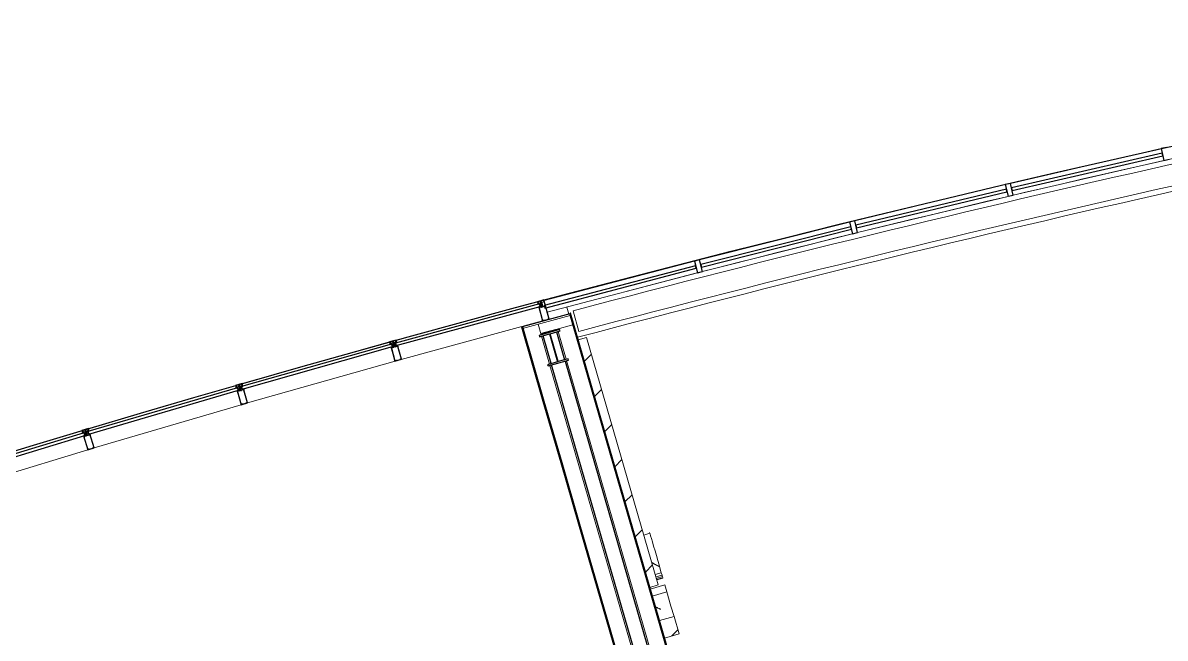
# Model space of a CAD drawing. Header units: millimetres. Extents: x -15988 to 119026, y 0 to 105082.
# Drawn here: x 5211 to 16087, y 40320 to 46179 of the extents above; entities that cross this region are included whole.
import ezdxf

# ---------------------------------------------------------------- set-up
doc = ezdxf.new("R2010")
doc.units = ezdxf.units.MM
doc.header["$LTSCALE"] = 25
doc.header["$MEASUREMENT"] = 0
doc.layers.add('PLANON_CONSTRUCTION', color=8, linetype='CONTINUOUS', lineweight=18)
doc.layers.add('PLANON_FLOOR_POLYLINE', color=5, linetype='CONTINUOUS')

msp = doc.modelspace()

# ---------------------------------------------------------------- linework, layer by layer
at = {"layer": 'PLANON_CONSTRUCTION'}
for p, q in [((14614, 44650), (16049, 44981)), ((16049, 44981), (16059, 44937)), ((16075, 44869), (14640, 44539)), ((13132, 44294), (14564, 44639)), ((14564, 44639), (14575, 44595)), ((14624, 44607), (14614, 44650)), ((14591, 44527), (13159, 44183)), ((11654, 43922), (13083, 44281)), ((13083, 44281), (13093, 44238)), ((13143, 44251), (13132, 44294)), ((13110, 44171), (11682, 43811)), ((10173, 43534), (11605, 43909)), ((11605, 43909), (11616, 43866)), ((11665, 43879), (11654, 43922)), ((11634, 43799), (10203, 43423)), ((10110, 43524), (8764, 43158)), ((10171, 43541), (10110, 43524)), ((10110, 43524), (10113, 43513)), ((10111, 43523), (10170, 43539)), ((10114, 43514), (10111, 43523)), ((10115, 43506), (10113, 43511)), ((10115, 43514), (10114, 43514)), ((10114, 43512), (10115, 43512)), ((10115, 43515), (10116, 43520)), ((10115, 43512), (10115, 43512)), ((10117, 43506), (10115, 43506)), ((10116, 43509), (10116, 43509)), ((10118, 43519), (10117, 43516)), ((10117, 43516), (10118, 43513)), ((10119, 43511), (10117, 43510)), ((10118, 43513), (10121, 43514)), ((10140, 43513), (10121, 43508)), ((10121, 43510), (10121, 43510)), ((10123, 43511), (10137, 43514)), ((10123, 43513), (10123, 43511)), ((10127, 43509), (10128, 43503)), ((10137, 43515), (10144, 43517)), ((10137, 43514), (10137, 43515)), ((10151, 43520), (10138, 43517)), ((10138, 43520), (10139, 43517)), ((10138, 43517), (10139, 43516)), ((10139, 43512), (10138, 43512)), ((10139, 43506), (10138, 43512)), ((10148, 43523), (10139, 43520)), ((10139, 43520), (10139, 43521)), ((10151, 43519), (10139, 43516)), ((10139, 43506), (10147, 43477)), ((10140, 43506), (10139, 43506)), ((10141, 43506), (10139, 43506)), ((10147, 43523), (10139, 43521)), ((10140, 43512), (10140, 43513)), ((10141, 43513), (10140, 43512)), ((10141, 43507), (10140, 43506)), ((10141, 43529), (10153, 43488)), ((10141, 43521), (10142, 43517)), ((10142, 43513), (10141, 43516)), ((10150, 43515), (10141, 43513)), ((10141, 43506), (10141, 43507)), ((10143, 43507), (10141, 43506)), ((10146, 43500), (10142, 43516)), ((10143, 43507), (10143, 43507)), ((10144, 43507), (10143, 43507)), ((10144, 43517), (10145, 43517)), ((10145, 43507), (10144, 43507)), ((10145, 43517), (10152, 43519)), ((10145, 43517), (10145, 43517)), ((10148, 43497), (10145, 43507)), ((10146, 43522), (10147, 43519)), ((10148, 43523), (10148, 43523)), ((10148, 43523), (10149, 43520)), ((10149, 43515), (10148, 43518)), ((10148, 43518), (10152, 43502)), ((10151, 43515), (10150, 43515)), ((10150, 43509), (10152, 43498)), ((10151, 43509), (10150, 43509)), ((10172, 43521), (10151, 43516)), ((10151, 43519), (10151, 43520)), ((10151, 43516), (10151, 43515)), ((10153, 43510), (10151, 43509)), ((10151, 43509), (10151, 43509)), ((10151, 43509), (10151, 43509)), ((10152, 43519), (10153, 43519)), ((10153, 43516), (10152, 43516)), ((10153, 43519), (10171, 43524)), ((10153, 43516), (10155, 43510)), ((10153, 43510), (10153, 43510)), ((10154, 43510), (10153, 43510)), ((10155, 43510), (10153, 43510)), ((10155, 43510), (10154, 43510)), ((10163, 43482), (10155, 43510)), ((10169, 43530), (10167, 43532)), ((10168, 43534), (10172, 43530)), ((10171, 43524), (10169, 43530)), ((10170, 43539), (10173, 43530)), ((10174, 43530), (10171, 43541)), ((10173, 43530), (10172, 43530)), ((10173, 43528), (10174, 43528)), ((10173, 43528), (10173, 43528)), ((10181, 43495), (10174, 43520)), ((10175, 43528), (10184, 43492)), ((10127, 43470), (10125, 43469)), ((10125, 43469), (10160, 43340)), ((10128, 43467), (10128, 43467)), ((10131, 43467), (10129, 43466)), ((10162, 43343), (10129, 43463)), ((10130, 43464), (10135, 43465)), ((10140, 43473), (10131, 43471)), ((10132, 43469), (10132, 43468)), ((10134, 43468), (10149, 43472)), ((10135, 43466), (10134, 43468)), ((10137, 43472), (10135, 43478)), ((10140, 43473), (10140, 43473)), ((10141, 43473), (10140, 43473)), ((10149, 43476), (10141, 43473)), ((10147, 43478), (10144, 43488)), ((10151, 43493), (10146, 43500)), ((10146, 43491), (10149, 43480)), ((10148, 43491), (10147, 43492)), ((10150, 43492), (10148, 43497)), ((10148, 43477), (10149, 43477)), ((10149, 43477), (10149, 43476)), ((10149, 43472), (10149, 43470)), ((10150, 43473), (10162, 43476)), ((10151, 43470), (10150, 43473)), ((10150, 43469), (10151, 43470)), ((10152, 43502), (10151, 43493)), ((10151, 43478), (10152, 43476)), ((10152, 43498), (10153, 43492)), ((10152, 43476), (10159, 43478)), ((10155, 43494), (10155, 43492)), ((10160, 43483), (10157, 43494)), ((10159, 43478), (10159, 43480)), ((10161, 43481), (10162, 43481)), ((10162, 43479), (10161, 43481)), ((10170, 43481), (10162, 43479)), ((10162, 43476), (10163, 43473)), ((10163, 43473), (10164, 43473)), ((10164, 43476), (10178, 43480)), ((10165, 43474), (10164, 43476)), ((10171, 43481), (10170, 43481)), ((10180, 43484), (10171, 43482)), ((10171, 43482), (10171, 43481)), ((10174, 43490), (10174, 43491)), ((10175, 43492), (10180, 43493)), ((10184, 43492), (10175, 43489)), ((10177, 43483), (10176, 43489)), ((10178, 43480), (10179, 43478)), ((10180, 43481), (10180, 43482)), ((10180, 43477), (10185, 43479)), ((10184, 43481), (10182, 43481)), ((10184, 43492), (10186, 43486)), ((10186, 43486), (10184, 43485)), ((10185, 43483), (10185, 43483)), ((10221, 43357), (10186, 43485)), ((10186, 43478), (10218, 43359)), ((10390, 43472), (10408, 43405)), ((10504, 43241), (10452, 43437)), ((8814, 42974), (10160, 43340)), ((10422, 43392), (9969, 43269)), ((10116, 43309), (10145, 43207)), ((10160, 43340), (10221, 43357)), ((10166, 43345), (10162, 43343)), ((10172, 43349), (10166, 43348)), ((10166, 43348), (10167, 43346)), ((10172, 43348), (10172, 43349)), ((10205, 43355), (10174, 43347)), ((10212, 43360), (10206, 43359)), ((10206, 43359), (10206, 43357)), ((10212, 43359), (10212, 43360)), ((10218, 43359), (10214, 43358)), ((10448, 43304), (10286, 43259)), ((9971, 43286), (9958, 43282)), ((9958, 43282), (10163, 42575)), ((10176, 42578), (9971, 43286)), ((10142, 43220), (10157, 43224)), ((10149, 43195), (10226, 42930)), ((10301, 43264), (10304, 43253)), ((10308, 43241), (10384, 42976)), ((10483, 43183), (10489, 43184)), ((8703, 43141), (7298, 42744)), ((8703, 43141), (8764, 43158)), ((8706, 43130), (8703, 43141)), ((8703, 43141), (8710, 43117)), ((8763, 43156), (8705, 43140)), ((8705, 43140), (8707, 43131)), ((8705, 43130), (8706, 43130)), ((8706, 43116), (8705, 43130)), ((8706, 43130), (8707, 43127)), ((8707, 43131), (8708, 43131)), ((8707, 43129), (8708, 43129)), ((8708, 43123), (8707, 43128)), ((8708, 43132), (8709, 43137)), ((8708, 43129), (8708, 43129)), ((8709, 43126), (8710, 43126)), ((8711, 43124), (8709, 43123)), ((8711, 43136), (8710, 43133)), ((8710, 43133), (8711, 43130)), ((8713, 43128), (8710, 43127)), ((8711, 43130), (8714, 43131)), ((8713, 43091), (8719, 43079)), ((8733, 43130), (8714, 43125)), ((8714, 43127), (8714, 43127)), ((8716, 43130), (8717, 43128)), ((8717, 43128), (8730, 43132)), ((8754, 42958), (8718, 43086)), ((8719, 43086), (8721, 43087)), ((8720, 43079), (8719, 43082)), ((8719, 43079), (8720, 43079)), ((8720, 43126), (8721, 43120)), ((8721, 43085), (8721, 43084)), ((8723, 43083), (8725, 43084)), ((8728, 43082), (8723, 43081)), ((8723, 43080), (8756, 42961)), ((8725, 43088), (8733, 43090)), ((8726, 43086), (8726, 43086)), ((8730, 43089), (8728, 43096)), ((8742, 43089), (8728, 43085)), ((8728, 43085), (8728, 43083)), ((8730, 43132), (8737, 43134)), ((8730, 43132), (8730, 43132)), ((8731, 43134), (8744, 43137)), ((8732, 43133), (8731, 43134)), ((8731, 43129), (8733, 43130)), ((8731, 43129), (8733, 43123)), ((8732, 43138), (8741, 43140)), ((8732, 43138), (8732, 43138)), ((8732, 43137), (8733, 43134)), ((8732, 43133), (8744, 43136)), ((8733, 43139), (8740, 43141)), ((8734, 43130), (8733, 43130)), ((8733, 43123), (8734, 43124)), ((8733, 43123), (8734, 43123)), ((8741, 43095), (8733, 43123)), ((8733, 43090), (8734, 43090)), ((8734, 43138), (8735, 43135)), ((8743, 43133), (8734, 43130)), ((8734, 43130), (8734, 43130)), ((8734, 43124), (8736, 43124)), ((8734, 43124), (8734, 43124)), ((8734, 43123), (8734, 43124)), ((8734, 43090), (8742, 43093)), ((8734, 43090), (8734, 43090)), ((8735, 43146), (8746, 43105)), ((8735, 43134), (8739, 43117)), ((8735, 43130), (8735, 43133)), ((8736, 43125), (8737, 43124)), ((8736, 43124), (8736, 43125)), ((8737, 43134), (8738, 43134)), ((8737, 43124), (8738, 43125)), ((8738, 43134), (8745, 43136)), ((8738, 43134), (8738, 43134)), ((8738, 43125), (8741, 43114)), ((8739, 43139), (8740, 43136)), ((8739, 43117), (8745, 43110)), ((8743, 43097), (8739, 43109)), ((8741, 43140), (8741, 43141)), ((8745, 43119), (8741, 43135)), ((8742, 43132), (8741, 43135)), ((8741, 43114), (8744, 43109)), ((8741, 43109), (8742, 43108)), ((8742, 43095), (8741, 43094)), ((8742, 43140), (8743, 43137)), ((8743, 43093), (8742, 43095)), ((8743, 43087), (8742, 43089)), ((8744, 43132), (8743, 43133)), ((8743, 43126), (8744, 43126)), ((8746, 43115), (8743, 43126)), ((8744, 43087), (8743, 43087)), ((8763, 43138), (8744, 43133)), ((8744, 43137), (8744, 43136)), ((8744, 43133), (8744, 43132)), ((8744, 43127), (8745, 43126)), ((8744, 43126), (8744, 43127)), ((8755, 43094), (8744, 43091)), ((8744, 43091), (8745, 43087)), ((8745, 43136), (8746, 43136)), ((8745, 43133), (8746, 43133)), ((8745, 43126), (8746, 43127)), ((8745, 43110), (8745, 43119)), ((8753, 43096), (8745, 43094)), ((8745, 43094), (8745, 43095)), ((8746, 43136), (8759, 43140)), ((8748, 43127), (8746, 43133)), ((8746, 43127), (8747, 43127)), ((8746, 43127), (8748, 43127)), ((8746, 43110), (8746, 43115)), ((8747, 43127), (8748, 43127)), ((8747, 43127), (8747, 43127)), ((8748, 43127), (8756, 43099)), ((8748, 43110), (8748, 43111)), ((8750, 43111), (8753, 43100)), ((8752, 43097), (8753, 43096)), ((8755, 43096), (8764, 43099)), ((8756, 43099), (8755, 43098)), ((8755, 43098), (8755, 43097)), ((8756, 43091), (8755, 43094)), ((8772, 43098), (8757, 43094)), ((8757, 43094), (8758, 43091)), ((8758, 43090), (8757, 43090)), ((8758, 43137), (8759, 43130)), ((8759, 43140), (8759, 43142)), ((8762, 43148), (8760, 43150)), ((8760, 43143), (8763, 43144)), ((8761, 43151), (8765, 43147)), ((8763, 43144), (8762, 43148)), ((8762, 43140), (8762, 43140)), ((8766, 43147), (8763, 43156)), ((8765, 43143), (8763, 43142)), ((8764, 43158), (8767, 43147)), ((8771, 43134), (8764, 43158)), ((8764, 43098), (8765, 43099)), ((8764, 43099), (8764, 43098)), ((8765, 43147), (8766, 43147)), ((8765, 43099), (8773, 43101)), ((8766, 43145), (8767, 43145)), ((8766, 43145), (8766, 43145)), ((8767, 43141), (8766, 43142)), ((8768, 43100), (8766, 43106)), ((8767, 43147), (8768, 43144)), ((8769, 43147), (8767, 43147)), ((8769, 43140), (8767, 43139)), ((8768, 43145), (8769, 43140)), ((8774, 43135), (8769, 43147)), ((8772, 43095), (8772, 43098)), ((8773, 43099), (8773, 43099)), ((8778, 43096), (8773, 43095)), ((8775, 43098), (8777, 43099)), ((8777, 43102), (8779, 43103)), ((8778, 43100), (8778, 43100)), ((8812, 42976), (8779, 43096)), ((8780, 43103), (8815, 42975)), ((8781, 43110), (8783, 43096)), ((8781, 43096), (8781, 43099)), ((8783, 43096), (8781, 43096)), ((8815, 42975), (8754, 42958)), ((8756, 42961), (8760, 42962)), ((8760, 42965), (8766, 42967)), ((8761, 42964), (8760, 42965)), ((8766, 42967), (8766, 42965)), ((8768, 42964), (8799, 42973)), ((8800, 42976), (8806, 42978)), ((8800, 42975), (8800, 42976)), ((8806, 42978), (8806, 42976)), ((8808, 42975), (8812, 42976)), ((10388, 42963), (11999, 37399)), ((7350, 42560), (8755, 42958)), ((10229, 42917), (11841, 37353)), ((7237, 42726), (7298, 42744)), ((7298, 42744), (7301, 42733)), ((7305, 42719), (7298, 42744)), ((7236, 42726), (5835, 42314)), ((7236, 42726), (7244, 42702)), ((7240, 42715), (7237, 42726)), ((7297, 42742), (7238, 42725)), ((7238, 42725), (7241, 42716)), ((7238, 42714), (7240, 42715)), ((7240, 42701), (7238, 42714)), ((7240, 42715), (7241, 42712)), ((7242, 42708), (7240, 42713)), ((7241, 42716), (7241, 42716)), ((7241, 42714), (7242, 42714)), ((7242, 42717), (7243, 42722)), ((7242, 42714), (7242, 42714)), ((7244, 42709), (7242, 42708)), ((7243, 42711), (7243, 42711)), ((7245, 42721), (7244, 42718)), ((7244, 42718), (7245, 42715)), ((7246, 42713), (7244, 42712)), ((7245, 42715), (7248, 42716)), ((7247, 42676), (7253, 42664)), ((7267, 42715), (7248, 42710)), ((7248, 42712), (7248, 42712)), ((7250, 42713), (7264, 42717)), ((7250, 42715), (7250, 42713)), ((7289, 42543), (7252, 42671)), ((7253, 42711), (7255, 42705)), ((7253, 42671), (7255, 42672)), ((7253, 42664), (7254, 42664)), ((7254, 42664), (7254, 42667)), ((7255, 42670), (7255, 42669)), ((7257, 42669), (7259, 42669)), ((7262, 42667), (7257, 42666)), ((7257, 42665), (7291, 42546)), ((7259, 42673), (7267, 42676)), ((7260, 42671), (7260, 42671)), ((7264, 42675), (7262, 42681)), ((7276, 42675), (7262, 42671)), ((7262, 42671), (7263, 42668)), ((7264, 42718), (7271, 42720)), ((7264, 42717), (7264, 42718)), ((7265, 42723), (7266, 42723)), ((7265, 42723), (7266, 42719)), ((7265, 42719), (7277, 42722)), ((7265, 42718), (7278, 42721)), ((7265, 42718), (7265, 42719)), ((7265, 42714), (7266, 42715)), ((7265, 42714), (7266, 42708)), ((7266, 42724), (7274, 42726)), ((7266, 42723), (7275, 42725)), ((7266, 42708), (7267, 42709)), ((7266, 42708), (7268, 42709)), ((7275, 42680), (7266, 42708)), ((7267, 42715), (7267, 42715)), ((7268, 42715), (7267, 42715)), ((7267, 42709), (7268, 42709)), ((7267, 42676), (7268, 42675)), ((7268, 42732), (7280, 42690)), ((7268, 42723), (7269, 42720)), ((7268, 42719), (7273, 42703)), ((7269, 42716), (7268, 42719)), ((7277, 42718), (7268, 42715)), ((7268, 42709), (7270, 42709)), ((7268, 42709), (7268, 42709)), ((7268, 42676), (7276, 42678)), ((7268, 42675), (7268, 42676)), ((7270, 42710), (7271, 42710)), ((7270, 42709), (7270, 42710)), ((7271, 42720), (7272, 42719)), ((7271, 42710), (7272, 42710)), ((7272, 42720), (7279, 42722)), ((7272, 42719), (7272, 42720)), ((7272, 42710), (7275, 42699)), ((7273, 42725), (7274, 42721)), ((7273, 42703), (7278, 42695)), ((7276, 42683), (7273, 42694)), ((7279, 42704), (7274, 42721)), ((7275, 42725), (7275, 42726)), ((7275, 42726), (7276, 42722)), ((7276, 42718), (7275, 42721)), ((7275, 42699), (7278, 42694)), ((7275, 42694), (7275, 42693)), ((7276, 42680), (7275, 42680)), ((7276, 42711), (7277, 42712)), ((7280, 42701), (7276, 42711)), ((7277, 42679), (7276, 42680)), ((7277, 42672), (7276, 42675)), ((7277, 42722), (7278, 42721)), ((7278, 42718), (7277, 42718)), ((7277, 42712), (7278, 42712)), ((7278, 42672), (7277, 42672)), ((7297, 42724), (7278, 42718)), ((7278, 42718), (7280, 42719)), ((7278, 42718), (7278, 42718)), ((7278, 42712), (7280, 42712)), ((7278, 42712), (7278, 42712)), ((7278, 42695), (7279, 42704)), ((7289, 42679), (7278, 42676)), ((7278, 42676), (7279, 42673)), ((7279, 42722), (7280, 42721)), ((7279, 42679), (7279, 42681)), ((7287, 42681), (7279, 42679)), ((7280, 42721), (7293, 42725)), ((7282, 42713), (7280, 42719)), ((7280, 42713), (7281, 42712)), ((7280, 42712), (7280, 42713)), ((7280, 42712), (7282, 42713)), ((7280, 42695), (7280, 42701)), ((7281, 42712), (7282, 42713)), ((7282, 42713), (7290, 42684)), ((7282, 42695), (7282, 42697)), ((7284, 42697), (7287, 42686)), ((7286, 42683), (7287, 42681)), ((7289, 42682), (7298, 42684)), ((7290, 42684), (7289, 42684)), ((7289, 42683), (7289, 42682)), ((7290, 42676), (7289, 42679)), ((7291, 42722), (7293, 42716)), ((7306, 42683), (7291, 42679)), ((7291, 42679), (7292, 42677)), ((7292, 42676), (7291, 42676)), ((7293, 42725), (7292, 42727)), ((7295, 42733), (7293, 42735)), ((7293, 42729), (7296, 42730)), ((7294, 42737), (7298, 42733)), ((7296, 42730), (7295, 42733)), ((7295, 42726), (7295, 42726)), ((7298, 42728), (7296, 42728)), ((7299, 42733), (7297, 42742)), ((7298, 42685), (7307, 42687)), ((7298, 42684), (7298, 42685)), ((7298, 42684), (7298, 42684)), ((7299, 42733), (7299, 42733)), ((7299, 42731), (7300, 42731)), ((7300, 42731), (7299, 42731)), ((7300, 42727), (7300, 42727)), ((7302, 42725), (7300, 42725)), ((7302, 42685), (7300, 42692)), ((7301, 42733), (7302, 42730)), ((7302, 42733), (7301, 42733)), ((7301, 42730), (7303, 42726)), ((7308, 42720), (7302, 42733)), ((7306, 42681), (7306, 42683)), ((7307, 42685), (7307, 42684)), ((7312, 42682), (7307, 42680)), ((7309, 42684), (7311, 42684)), ((7311, 42688), (7313, 42689)), ((7312, 42686), (7312, 42686)), ((7347, 42562), (7313, 42681)), ((7314, 42688), (7350, 42561)), ((7315, 42696), (7317, 42682)), ((7315, 42682), (7315, 42685)), ((7317, 42682), (7315, 42682)), ((5889, 42132), (7290, 42543)), ((7350, 42561), (7289, 42543)), ((7291, 42546), (7295, 42547)), ((7296, 42551), (7301, 42552)), ((7296, 42549), (7296, 42551)), ((7301, 42552), (7302, 42551)), ((7304, 42550), (7335, 42559)), ((7335, 42562), (7341, 42564)), ((7336, 42561), (7335, 42562)), ((7341, 42564), (7341, 42562)), ((7343, 42561), (7347, 42562)), ((10176, 42578), (10163, 42575)), ((10163, 42575), (10176, 42578)), ((10163, 42575), (10333, 41989)), ((10345, 41993), (10176, 42578)), ((5774, 42296), (5835, 42315)), ((5834, 42313), (5776, 42295)), ((5837, 42304), (5834, 42313)), ((5835, 42315), (5838, 42304)), ((5843, 42290), (5835, 42314)), ((5774, 42296), (4377, 41871)), ((5778, 42286), (5774, 42296)), ((5774, 42296), (5782, 42272)), ((5776, 42295), (5779, 42286)), ((5776, 42285), (5778, 42285)), ((5778, 42271), (5776, 42285)), ((5778, 42285), (5778, 42282)), ((5780, 42279), (5778, 42283)), ((5779, 42287), (5781, 42292)), ((5779, 42286), (5779, 42287)), ((5780, 42285), (5779, 42285)), ((5779, 42284), (5780, 42284)), ((5782, 42279), (5780, 42278)), ((5781, 42281), (5781, 42281)), ((5783, 42292), (5782, 42289)), ((5782, 42289), (5783, 42285)), ((5784, 42283), (5782, 42283)), ((5783, 42285), (5786, 42286)), ((5805, 42286), (5786, 42280)), ((5786, 42282), (5786, 42283)), ((5786, 42247), (5791, 42234)), ((5788, 42283), (5802, 42287)), ((5788, 42285), (5788, 42283)), ((5791, 42282), (5793, 42276)), ((5791, 42242), (5793, 42242)), ((5829, 42114), (5791, 42241)), ((5791, 42234), (5793, 42235)), ((5793, 42235), (5792, 42237)), ((5793, 42240), (5794, 42240)), ((5795, 42239), (5797, 42240)), ((5795, 42236), (5831, 42117)), ((5801, 42238), (5796, 42236)), ((5797, 42244), (5806, 42246)), ((5798, 42241), (5798, 42241)), ((5814, 42245), (5800, 42241)), ((5800, 42241), (5801, 42239)), ((5802, 42245), (5801, 42251)), ((5802, 42288), (5809, 42290)), ((5802, 42287), (5802, 42288)), ((5803, 42293), (5812, 42296)), ((5803, 42294), (5803, 42293)), ((5803, 42289), (5815, 42293)), ((5803, 42293), (5804, 42290)), ((5803, 42288), (5815, 42292)), ((5803, 42288), (5803, 42289)), ((5803, 42285), (5804, 42279)), ((5803, 42285), (5804, 42285)), ((5804, 42294), (5811, 42297)), ((5804, 42279), (5805, 42279)), ((5804, 42279), (5806, 42279)), ((5813, 42251), (5804, 42279)), ((5815, 42289), (5805, 42286)), ((5805, 42285), (5805, 42286)), ((5805, 42286), (5805, 42285)), ((5805, 42279), (5806, 42280)), ((5806, 42302), (5818, 42261)), ((5806, 42294), (5807, 42291)), ((5806, 42289), (5811, 42273)), ((5807, 42286), (5806, 42289)), ((5806, 42279), (5808, 42280)), ((5806, 42280), (5806, 42279)), ((5806, 42246), (5815, 42249)), ((5806, 42246), (5806, 42246)), ((5806, 42246), (5806, 42246)), ((5808, 42280), (5809, 42280)), ((5808, 42280), (5808, 42280)), ((5809, 42290), (5810, 42290)), ((5809, 42290), (5809, 42290)), ((5809, 42280), (5810, 42280)), ((5810, 42295), (5811, 42292)), ((5810, 42290), (5817, 42292)), ((5810, 42280), (5813, 42270)), ((5811, 42273), (5817, 42266)), ((5815, 42253), (5811, 42264)), ((5812, 42296), (5812, 42297)), ((5817, 42275), (5812, 42291)), ((5813, 42296), (5814, 42293)), ((5813, 42288), (5813, 42291)), ((5813, 42270), (5816, 42265)), ((5813, 42265), (5814, 42264)), ((5814, 42251), (5813, 42250)), ((5814, 42282), (5815, 42282)), ((5818, 42271), (5814, 42282)), ((5815, 42249), (5814, 42250)), ((5815, 42243), (5814, 42245)), ((5815, 42293), (5815, 42292)), ((5815, 42288), (5815, 42289)), ((5816, 42289), (5815, 42288)), ((5815, 42282), (5816, 42283)), ((5834, 42294), (5816, 42289)), ((5816, 42289), (5818, 42290)), ((5816, 42282), (5818, 42283)), ((5816, 42283), (5816, 42282)), ((5828, 42250), (5816, 42247)), ((5816, 42247), (5817, 42243)), ((5817, 42243), (5816, 42243)), ((5817, 42292), (5831, 42296)), ((5817, 42292), (5817, 42292)), ((5817, 42266), (5817, 42275)), ((5825, 42252), (5817, 42250)), ((5817, 42250), (5817, 42251)), ((5820, 42283), (5818, 42290)), ((5818, 42283), (5819, 42283)), ((5818, 42283), (5818, 42283)), ((5818, 42283), (5820, 42283)), ((5818, 42266), (5818, 42271)), ((5819, 42283), (5820, 42283)), ((5820, 42283), (5828, 42255)), ((5820, 42266), (5820, 42267)), ((5822, 42268), (5825, 42256)), ((5824, 42253), (5825, 42252)), ((5828, 42255), (5827, 42254)), ((5827, 42254), (5827, 42253)), ((5828, 42253), (5836, 42255)), ((5828, 42247), (5828, 42250)), ((5829, 42293), (5831, 42287)), ((5830, 42247), (5829, 42246)), ((5831, 42296), (5830, 42298)), ((5844, 42254), (5830, 42250)), ((5830, 42250), (5830, 42247)), ((5833, 42304), (5831, 42306)), ((5831, 42300), (5834, 42301)), ((5832, 42307), (5836, 42304)), ((5834, 42301), (5833, 42304)), ((5833, 42297), (5833, 42297)), ((5836, 42299), (5834, 42298)), ((5836, 42304), (5837, 42304)), ((5836, 42255), (5837, 42255)), ((5836, 42255), (5836, 42255)), ((5837, 42302), (5838, 42302)), ((5837, 42302), (5837, 42302)), ((5837, 42255), (5845, 42258)), ((5838, 42298), (5838, 42298)), ((5840, 42296), (5838, 42296)), ((5840, 42256), (5838, 42262)), ((5840, 42304), (5839, 42303)), ((5839, 42303), (5839, 42301)), ((5839, 42301), (5840, 42297)), ((5846, 42291), (5840, 42304)), ((5845, 42252), (5844, 42254)), ((5850, 42253), (5845, 42251)), ((5846, 42256), (5846, 42255)), ((5847, 42255), (5849, 42255)), ((5849, 42259), (5851, 42260)), ((5850, 42257), (5850, 42257)), ((5887, 42134), (5851, 42252)), ((5852, 42259), (5890, 42132)), ((5853, 42267), (5855, 42253)), ((5854, 42253), (5853, 42256)), ((5855, 42253), (5854, 42253)), ((4433, 41688), (5830, 42114)), ((5890, 42132), (5829, 42114)), ((5831, 42117), (5835, 42118)), ((5835, 42122), (5841, 42123)), ((5836, 42120), (5835, 42122)), ((5841, 42123), (5841, 42122)), ((5843, 42121), (5874, 42130)), ((5875, 42133), (5880, 42135)), ((5875, 42132), (5875, 42133)), ((5880, 42135), (5881, 42134)), ((5883, 42133), (5887, 42134)), ((10333, 41989), (10345, 41993)), ((10345, 41993), (10333, 41989)), ((10333, 41989), (10502, 41404)), ((10515, 41407), (10345, 41993)), ((10502, 41404), (10515, 41407)), ((10515, 41407), (10502, 41404)), ((10502, 41404), (12034, 36114)), ((12046, 36117), (10515, 41407))]:
    msp.add_line(p, q, dxfattribs=at)
at = {"layer": 'PLANON_CONSTRUCTION', "lineweight": 25}
for p, q in [((16059, 44937), (14624, 44607)), ((16065, 44913), (16059, 44937)), ((14630, 44582), (16065, 44913)), ((14575, 44595), (13143, 44251)), ((14581, 44571), (14575, 44595)), ((14624, 44607), (14630, 44582)), ((13149, 44226), (14581, 44571)), ((13093, 44238), (11665, 43879)), ((11671, 43854), (13100, 44214)), ((13100, 44214), (13093, 44238)), ((13143, 44251), (13149, 44226)), ((11616, 43866), (10174, 43488)), ((10180, 43463), (11622, 43842)), ((11622, 43842), (11616, 43866)), ((11665, 43879), (11671, 43854)), ((10171, 43541), (10110, 43524)), ((10110, 43524), (10117, 43500)), ((10221, 43357), (10171, 43541)), ((10129, 43503), (8759, 43130)), ((8765, 43106), (10135, 43478)), ((10117, 43500), (10129, 43503)), ((10135, 43478), (10123, 43475)), ((10123, 43475), (10160, 43340)), ((10135, 43478), (10129, 43503)), ((10129, 43503), (10135, 43478)), ((10174, 43488), (10180, 43463)), ((10160, 43340), (10221, 43357)), ((10322, 43259), (10127, 43202)), ((10127, 43202), (10131, 43190)), ((10131, 43190), (10225, 43217)), ((10225, 43217), (10302, 42952)), ((10232, 43219), (10326, 43246)), ((10309, 42954), (10232, 43219)), ((10326, 43246), (10322, 43259)), ((8722, 43120), (7292, 42716)), ((7299, 42691), (8729, 43096)), ((8729, 43096), (8722, 43120)), ((8759, 43130), (8765, 43106)), ((10211, 42912), (10406, 42968)), ((10403, 42981), (10309, 42954)), ((10406, 42968), (10403, 42981)), ((10302, 42952), (10207, 42924)), ((10207, 42924), (10211, 42912)), ((7256, 42705), (5830, 42287)), ((5838, 42262), (7263, 42681)), ((7263, 42681), (7256, 42705)), ((7292, 42716), (7299, 42691)), ((5794, 42276), (4373, 41843)), ((4380, 41818), (5801, 42251)), ((5801, 42251), (5794, 42276)), ((5830, 42287), (5838, 42262))]:
    msp.add_line(p, q, dxfattribs=at)
at = {"layer": 'PLANON_CONSTRUCTION', "lineweight": 25, "extrusion": (0, 0, -1)}
for p, q in [((16099, 44992), (16050, 44981)), ((16050, 44981), (16075, 44869)), ((16075, 44869), (16124, 44881)), ((14614, 44650), (14564, 44639)), ((14564, 44639), (14591, 44528)), ((14640, 44539), (14614, 44650)), ((14591, 44528), (14640, 44539)), ((13132, 44294), (13083, 44282)), ((13083, 44282), (13110, 44171)), ((13159, 44183), (13132, 44294)), ((13110, 44171), (13159, 44183)), ((11654, 43922), (11605, 43910)), ((11605, 43910), (11633, 43799)), ((11683, 43812), (11654, 43922)), ((11633, 43799), (11683, 43812)), ((8764, 43158), (8703, 43141)), ((8703, 43141), (8710, 43117)), ((8710, 43117), (8722, 43120)), ((8729, 43096), (8717, 43092)), ((8717, 43092), (8754, 42958)), ((8722, 43120), (8729, 43096)), ((8759, 43130), (8771, 43134)), ((8765, 43106), (8759, 43130)), ((8771, 43134), (8764, 43158)), ((8778, 43109), (8765, 43106)), ((8815, 42975), (8778, 43109)), ((8754, 42958), (8815, 42975)), ((7298, 42744), (7237, 42726)), ((7305, 42719), (7298, 42744)), ((7237, 42726), (7244, 42702)), ((7244, 42702), (7256, 42705)), ((7263, 42681), (7251, 42677)), ((7251, 42677), (7289, 42543)), ((7256, 42705), (7263, 42681)), ((7292, 42716), (7305, 42719)), ((7299, 42691), (7292, 42716)), ((7312, 42695), (7299, 42691)), ((7350, 42561), (7312, 42695)), ((7289, 42543), (7350, 42561)), ((5835, 42315), (5774, 42296)), ((5842, 42290), (5835, 42315)), ((5774, 42296), (5782, 42272)), ((5782, 42272), (5794, 42276)), ((5801, 42251), (5789, 42248)), ((5789, 42248), (5829, 42114)), ((5794, 42276), (5801, 42251)), ((5830, 42287), (5842, 42290)), ((5838, 42262), (5830, 42287)), ((5850, 42266), (5838, 42262)), ((5890, 42132), (5850, 42266)), ((5829, 42114), (5890, 42132))]:
    msp.add_line(p, q, dxfattribs=at)
at = {"layer": 'PLANON_CONSTRUCTION', "lineweight": 30}
for p, q in [((10418, 43407), (9965, 43284)), ((12790, 35217), (10418, 43407)), ((10424, 43415), (10422, 43415)), ((10422, 43415), (12770, 35307)), ((12772, 35307), (10424, 43415)), ((9965, 43284), (12338, 35086)), ((10157, 43224), (10286, 43259)), ((10161, 43212), (10157, 43224)), ((10241, 42934), (10164, 43199)), ((10286, 43259), (10289, 43249)), ((10292, 43236), (10369, 42971)), ((11856, 37357), (10245, 42922)), ((10373, 42959), (11984, 37395))]:
    msp.add_line(p, q, dxfattribs=at)
at = {"layer": 'PLANON_CONSTRUCTION', "lineweight": 9}
for p, q in [((10498, 43161), (10578, 43184)), ((10578, 43184), (11260, 40827)), ((10490, 43159), (10496, 43160)), ((10557, 42956), (10624, 43023)), ((10551, 42950), (10556, 42955)), ((10654, 42622), (10721, 42689)), ((10647, 42615), (10653, 42620)), ((10751, 42287), (10818, 42355)), ((10744, 42281), (10749, 42286)), ((10847, 41953), (10915, 42020)), ((10841, 41947), (10846, 41952)), ((10944, 41619), (11011, 41686)), ((10938, 41612), (10943, 41618)), ((11041, 41285), (11108, 41352)), ((11035, 41278), (11040, 41283)), ((11181, 41319), (11123, 41302)), ((11177, 41327), (11179, 41327)), ((11181, 41319), (11181, 41319)), ((11181, 41319), (11183, 41312)), ((11183, 41312), (11188, 41295)), ((11188, 41295), (11196, 41270)), ((11196, 41270), (11205, 41236)), ((11205, 41236), (11217, 41197)), ((11217, 41197), (11230, 41153)), ((11230, 41153), (11243, 41107)), ((11138, 40950), (11205, 41017)), ((11197, 41041), (11200, 41040)), ((11200, 41040), (11202, 41038)), ((11202, 41038), (11204, 41037)), ((11204, 41037), (11206, 41036)), ((11206, 41036), (11208, 41035)), ((11208, 41035), (11210, 41034)), ((11210, 41034), (11212, 41033)), ((11212, 41033), (11215, 41031)), ((11215, 41031), (11217, 41030)), ((11217, 41030), (11219, 41029)), ((11219, 41029), (11221, 41028)), ((11221, 41028), (11223, 41027)), ((11223, 41027), (11225, 41026)), ((11225, 41026), (11227, 41024)), ((11227, 41024), (11229, 41023)), ((11229, 41023), (11232, 41022)), ((11232, 41022), (11234, 41021)), ((11234, 41021), (11236, 41020)), ((11236, 41020), (11238, 41019)), ((11238, 41019), (11240, 41018)), ((11240, 41018), (11242, 41016)), ((11242, 41016), (11244, 41015)), ((11243, 41107), (11256, 41061)), ((11244, 41015), (11246, 41014)), ((11246, 41014), (11248, 41013)), ((11248, 41013), (11251, 41012)), ((11251, 41012), (11253, 41011)), ((11253, 41011), (11255, 41010)), ((11255, 41010), (11257, 41009)), ((11256, 41061), (11269, 41017)), ((11257, 41009), (11259, 41008)), ((11259, 41008), (11261, 41007)), ((11261, 41007), (11263, 41006)), ((11263, 41006), (11265, 41005)), ((11265, 41005), (11267, 41003)), ((11267, 41003), (11270, 41002)), ((11269, 41017), (11280, 40977)), ((11131, 40944), (11137, 40949)), ((11290, 40943), (11231, 40926)), ((11238, 40904), (11297, 40921)), ((11301, 40906), (11242, 40889)), ((11304, 40896), (11245, 40879)), ((11270, 41002), (11272, 41001)), ((11272, 41001), (11274, 41000)), ((11280, 40977), (11290, 40943)), ((11290, 40943), (11297, 40921)), ((11297, 40921), (11299, 40913)), ((11299, 40913), (11301, 40906)), ((11301, 40906), (11304, 40896)), ((11304, 40896), (11305, 40892)), ((11179, 40803), (11173, 40801)), ((11177, 40785), (11183, 40787)), ((11260, 40827), (11180, 40804)), ((11185, 40787), (11324, 40827)), ((11246, 40875), (11305, 40892)), ((11324, 40827), (11343, 40761)), ((11197, 40719), (11203, 40721)), ((11204, 40721), (11343, 40761)), ((11343, 40761), (11382, 40626)), ((11226, 40623), (11230, 40620)), ((11230, 40620), (11232, 40619)), ((11234, 40618), (11238, 40616)), ((11238, 40616), (11242, 40615)), ((11242, 40615), (11245, 40613)), ((11245, 40613), (11249, 40611)), ((11249, 40611), (11253, 40609)), ((11253, 40609), (11257, 40607)), ((11257, 40607), (11261, 40605)), ((11261, 40605), (11265, 40604)), ((11265, 40604), (11269, 40602)), ((11269, 40602), (11273, 40600)), ((11273, 40600), (11277, 40599)), ((11277, 40599), (11280, 40597)), ((11280, 40597), (11284, 40596)), ((11382, 40626), (11411, 40527)), ((11263, 40489), (11270, 40488)), ((11271, 40486), (11264, 40485)), ((11411, 40527), (11272, 40487)), ((11272, 40488), (11275, 40488)), ((11411, 40527), (11459, 40361)), ((11320, 40320), (11459, 40361)), ((11390, 40341), (11448, 40398))]:
    msp.add_line(p, q, dxfattribs=at)
at = {"layer": 'PLANON_CONSTRUCTION'}
for centre, radius, start, end in [((49733, -104641), 153200, 100.47951, 104.8569), ((49733, -104641), 152997, 100.47953, 104.85687), ((49733, -104641), 152946, 100.46906, 104.86697), ((49733, -104641), 153251, 102.42735, 104.66717), ((10114, 43514), 1.52, 195.2212, 285.2212), ((10114, 43511), 0.762, 105.2212, 195.2212), ((10115, 43513), 1.27, 285.2212, 86.5583), ((10115, 43513), 1.02, 285.2212, 105.2212), ((10115, 43506), 0.508, 195.2212, 285.2212), ((10117, 43519), 1.02, 345.2212, 165.2212), ((10118, 43509), 1.27, 105.2212, 195.2212), ((10119, 43509), 2.29, 195.2212, 240.4109), ((10117, 43507), 0.381, 285.2212, 60.4109), ((10120, 43510), 1.27, 15.2212, 105.2212), ((10121, 43512), 1.52, 15.2212, 105.2212), ((10119, 43509), 2.29, 330.0315, 15.2212), ((10121, 43508), 0.381, 150.0315, 285.2212), ((10140, 43520), 1.38, 36.148, 174.2796), ((10144, 43518), 4.19, 67.2372, 140.9338), ((10147, 43522), 1.38, 36.148, 169.8055), ((10167, 43533), 1.02, 45.2212, 225.2212), ((10173, 43529), 1.27, 123.8841, 285.2212), ((10172, 43529), 1.02, 105.2212, 285.2212), ((10173, 43520), 1.52, 15.2212, 105.2212), ((10173, 43530), 1.52, 285.2212, 15.2212), ((10174, 43527), 0.762, 15.2212, 105.2212), ((10125, 43469), 0.508, 105.2212, 195.2212), ((10127, 43469), 0.381, 330.0315, 105.2212), ((10130, 43468), 2.29, 150.0315, 195.2212), ((10129, 43467), 1.27, 195.2212, 285.2212), ((10130, 43463), 0.762, 105.2212, 195.2212), ((10131, 43470), 0.381, 105.2212, 240.4109), ((10130, 43468), 2.29, 15.2212, 60.4109), ((10131, 43468), 1.27, 285.2212, 15.2212), ((10135, 43466), 0.508, 285.2212, 15.2212), ((10147, 43492), 0.762, 30.2212, 195.2212), ((10148, 43477), 0.254, 195.2212, 285.2212), ((10151, 43492), 3.63, 210.2212, 0.2212), ((10149, 43477), 2.79, 15.2212, 78.1855), ((10149, 43477), 0.254, 15.2212, 105.2212), ((10149, 43476), 0.254, 285.2212, 15.2212), ((10150, 43470), 0.508, 195.2212, 285.2212), ((10151, 43492), 1.09, 210.2212, 0.2212), ((10151, 43470), 0.508, 285.2212, 15.2212), ((10156, 43494), 0.762, 15.2212, 180.2212), ((10162, 43481), 2.79, 132.2569, 195.2212), ((10162, 43481), 0.254, 105.2212, 195.2212), ((10162, 43481), 0.254, 285.2212, 15.2212), ((10162, 43479), 0.254, 195.2212, 285.2212), ((10163, 43473), 0.508, 195.2212, 285.2212), ((10164, 43474), 0.508, 285.2212, 15.2212), ((10175, 43491), 0.762, 105.2212, 195.2212), ((10175, 43490), 0.762, 195.2212, 285.2212), ((10179, 43478), 0.508, 195.2212, 285.2212), ((10179, 43495), 1.52, 285.2212, 15.2212), ((10180, 43484), 0.381, 330.0315, 105.2212), ((10182, 43482), 2.29, 150.0315, 195.2212), ((10181, 43482), 1.27, 195.2212, 285.2212), ((10184, 43485), 0.381, 105.2212, 240.4109), ((10182, 43482), 2.29, 15.2212, 60.4109), ((10183, 43482), 1.27, 285.2212, 15.2212), ((10185, 43478), 0.762, 15.2212, 105.2212), ((10186, 43485), 0.508, 15.2212, 105.2212), ((10165, 43346), 1.52, 285.2212, 15.2212), ((10174, 43348), 1.52, 195.2212, 285.2212), ((10205, 43357), 1.52, 285.2212, 15.2212), ((10214, 43359), 1.52, 195.2212, 285.2212), ((8707, 43131), 1.52, 195.5029, 285.5029), ((8707, 43128), 0.762, 105.5029, 195.5029), ((8708, 43130), 1.27, 285.5029, 86.84), ((8708, 43130), 1.02, 285.5029, 105.5029), ((8708, 43123), 0.508, 195.5029, 285.5029), ((8710, 43137), 1.02, 345.5029, 165.5029), ((8711, 43126), 1.27, 105.5029, 195.5029), ((8712, 43126), 2.29, 195.5029, 240.6926), ((8710, 43124), 0.381, 285.5029, 60.6926), ((8713, 43127), 1.27, 15.5029, 105.5029), ((8715, 43129), 1.52, 15.5029, 105.5029), ((8712, 43126), 2.29, 330.3132, 15.5029), ((8714, 43125), 0.381, 150.3132, 285.5029), ((8719, 43086), 0.508, 105.5029, 195.5029), ((8721, 43086), 0.381, 330.3132, 105.5029), ((8723, 43085), 2.29, 150.3132, 195.5029), ((8722, 43085), 1.27, 195.5029, 285.5029), ((8723, 43080), 0.762, 105.5029, 195.5029), ((8725, 43088), 0.381, 105.5029, 240.6926), ((8723, 43085), 2.29, 15.5029, 60.6926), ((8724, 43085), 1.27, 285.5029, 15.5029), ((8728, 43083), 0.508, 285.5029, 15.5029), ((8733, 43137), 1.38, 40.9186, 174.5761), ((8737, 43136), 4.19, 69.7902, 143.4869), ((8740, 43139), 1.38, 36.4445, 174.5761), ((8740, 43109), 0.762, 30.5029, 195.5029), ((8741, 43095), 0.254, 195.5029, 285.5029), ((8745, 43110), 3.63, 210.5029, 0.5029), ((8742, 43094), 0.254, 15.5029, 105.5029), ((8742, 43093), 0.254, 285.5029, 15.5029), ((8742, 43094), 2.79, 15.5029, 78.4672), ((8743, 43087), 0.508, 195.5029, 285.5029), ((8745, 43110), 1.09, 210.5029, 0.5029), ((8744, 43087), 0.508, 285.5029, 15.5029), ((8749, 43111), 0.762, 15.5029, 180.5029), ((8755, 43098), 2.79, 132.5386, 195.5029), ((8755, 43098), 0.254, 105.5029, 195.5029), ((8755, 43097), 0.254, 195.5029, 285.5029), ((8756, 43099), 0.254, 285.5029, 15.5029), ((8757, 43091), 0.508, 195.5029, 285.5029), ((8758, 43091), 0.508, 285.5029, 15.5029), ((8760, 43150), 1.02, 45.5029, 225.5029), ((8760, 43142), 1.52, 105.5029, 195.5029), ((8763, 43141), 1.27, 105.5029, 195.5029), ((8764, 43141), 2.29, 195.5029, 240.6926), ((8763, 43138), 0.381, 285.5029, 60.6926), ((8766, 43146), 1.27, 124.1658, 285.5029), ((8765, 43146), 1.02, 105.5029, 285.5029), ((8765, 43141), 1.27, 15.5029, 105.5029), ((8766, 43147), 1.52, 285.5029, 15.5029), ((8764, 43141), 2.29, 330.3132, 15.5029), ((8767, 43139), 0.381, 150.3132, 285.5029), ((8767, 43145), 0.762, 15.5029, 105.5029), ((8769, 43140), 0.508, 285.5029, 15.5029), ((8773, 43095), 0.508, 195.5029, 285.5029), ((8776, 43100), 2.29, 150.3132, 195.5029), ((8773, 43101), 0.381, 330.3132, 105.5029), ((8775, 43099), 1.27, 195.5029, 285.5029), ((8777, 43102), 0.381, 105.5029, 240.6926), ((8776, 43100), 2.29, 15.5029, 60.6926), ((8777, 43100), 1.27, 285.5029, 15.5029), ((8778, 43095), 0.762, 15.5029, 105.5029), ((8779, 43102), 0.508, 15.5029, 105.5029), ((8759, 42963), 1.52, 285.5029, 15.5029), ((8768, 42966), 1.52, 195.5029, 285.5029), ((8799, 42974), 1.52, 285.5029, 15.5029), ((8808, 42977), 1.52, 195.5029, 285.5029), ((7241, 42716), 1.52, 196.0792, 286.0792), ((7241, 42713), 0.762, 106.0792, 196.0792), ((7242, 42715), 1.02, 286.0792, 106.0792), ((7241, 42715), 1.27, 286.0792, 87.4163), ((7242, 42708), 0.508, 196.0792, 286.0792), ((7244, 42722), 1.02, 346.0792, 166.0792), ((7244, 42711), 1.27, 106.0792, 196.0792), ((7245, 42711), 2.29, 196.0792, 241.2689), ((7244, 42709), 0.381, 286.0792, 61.2689), ((7247, 42712), 1.27, 16.0792, 106.0792), ((7248, 42714), 1.52, 16.0792, 106.0792), ((7246, 42711), 2.29, 330.8895, 16.0792), ((7248, 42710), 0.381, 150.8895, 286.0792), ((7253, 42671), 0.508, 106.0792, 196.0792), ((7255, 42672), 0.381, 330.8895, 106.0792), ((7257, 42670), 2.29, 150.8895, 196.0792), ((7256, 42670), 1.27, 196.0792, 286.0792), ((7257, 42665), 0.762, 106.0792, 196.0792), ((7259, 42673), 0.381, 106.0792, 241.2689), ((7257, 42670), 2.29, 16.0792, 61.2689), ((7259, 42670), 1.27, 286.0792, 16.0792), ((7262, 42668), 0.508, 286.0792, 16.0792), ((7267, 42723), 1.38, 41.4949, 175.1524), ((7271, 42721), 4.19, 70.3665, 144.0632), ((7274, 42725), 1.38, 37.0208, 175.1524), ((7274, 42694), 0.762, 31.0792, 196.0792), ((7279, 42695), 3.63, 211.0792, 1.0792), ((7275, 42680), 0.254, 196.0792, 286.0792), ((7276, 42680), 0.254, 16.0792, 106.0792), ((7276, 42678), 0.254, 286.0792, 16.0792), ((7276, 42680), 2.79, 16.0792, 79.0435), ((7277, 42672), 0.508, 196.0792, 286.0792), ((7279, 42695), 1.09, 211.0792, 1.0792), ((7278, 42673), 0.508, 286.0792, 16.0792), ((7283, 42697), 0.762, 16.0792, 181.0792), ((7289, 42683), 2.79, 133.1149, 196.0792), ((7289, 42683), 0.254, 106.0792, 196.0792), ((7289, 42682), 0.254, 196.0792, 286.0792), ((7290, 42684), 0.254, 286.0792, 16.0792), ((7291, 42676), 0.508, 196.0792, 286.0792), ((7294, 42728), 1.52, 106.0792, 196.0792), ((7292, 42676), 0.508, 286.0792, 16.0792), ((7294, 42736), 1.02, 46.0792, 226.0792), ((7297, 42726), 1.27, 106.0792, 196.0792), ((7298, 42726), 2.29, 196.0792, 241.2689), ((7296, 42724), 0.381, 286.0792, 61.2689), ((7299, 42732), 1.27, 124.7421, 286.0792), ((7299, 42732), 1.02, 106.0792, 286.0792), ((7299, 42727), 1.27, 16.0792, 106.0792), ((7299, 42732), 1.52, 286.0792, 16.0792), ((7301, 42730), 0.762, 16.0792, 106.0792), ((7298, 42726), 2.29, 330.8895, 16.0792), ((7300, 42725), 0.381, 150.8895, 286.0792), ((7302, 42726), 0.508, 286.0792, 16.0792), ((7307, 42681), 0.508, 196.0792, 286.0792), ((7307, 42687), 0.381, 330.8895, 106.0792), ((7309, 42685), 2.29, 150.8895, 196.0792), ((7309, 42685), 1.27, 196.0792, 286.0792), ((7311, 42688), 0.381, 106.0792, 241.2689), ((7310, 42685), 2.29, 16.0792, 61.2689), ((7311, 42685), 1.27, 286.0792, 16.0792), ((7312, 42681), 0.762, 16.0792, 106.0792), ((7313, 42688), 0.508, 16.0792, 106.0792), ((7294, 42549), 1.52, 286.0792, 16.0792), ((7303, 42551), 1.52, 196.0792, 286.0792), ((7334, 42560), 1.52, 286.0792, 16.0792), ((7343, 42563), 1.52, 196.0792, 286.0792), ((5779, 42286), 1.52, 196.6555, 286.6555), ((5779, 42283), 0.762, 106.6555, 196.6555), ((5779, 42286), 1.27, 286.6555, 87.9926), ((5780, 42286), 1.02, 286.6555, 106.6555), ((5780, 42279), 0.508, 196.6555, 286.6555), ((5782, 42292), 1.02, 346.6555, 166.6555), ((5782, 42282), 1.27, 106.6555, 196.6555), ((5783, 42282), 2.29, 196.6555, 241.8452), ((5782, 42279), 0.381, 286.6555, 61.8452), ((5784, 42282), 1.27, 16.6555, 106.6555), ((5786, 42285), 1.52, 16.6555, 106.6555), ((5784, 42282), 2.29, 331.4658, 16.6555), ((5786, 42280), 0.381, 151.4658, 286.6555), ((5791, 42241), 0.508, 106.6555, 196.6555), ((5796, 42241), 2.29, 151.4658, 196.6555), ((5793, 42242), 0.381, 331.4658, 106.6555), ((5795, 42240), 1.27, 196.6555, 286.6555), ((5796, 42236), 0.762, 106.6555, 196.6555), ((5797, 42243), 0.381, 106.6555, 241.8452), ((5796, 42241), 2.29, 16.6555, 61.8452), ((5797, 42241), 1.27, 286.6555, 16.6555), ((5801, 42238), 0.508, 286.6555, 16.6555), ((5804, 42293), 1.38, 42.0712, 175.7287), ((5809, 42291), 4.19, 70.9429, 144.6395), ((5812, 42295), 1.38, 37.5971, 175.7287), ((5812, 42265), 0.762, 31.6555, 196.6555), ((5813, 42251), 0.254, 196.6555, 286.6555), ((5817, 42266), 3.63, 211.6555, 1.6555), ((5814, 42250), 0.254, 16.6555, 106.6555), ((5814, 42250), 2.79, 16.6555, 79.6198), ((5815, 42249), 0.254, 286.6555, 16.6555), ((5816, 42243), 0.508, 196.6555, 286.6555), ((5817, 42266), 1.09, 211.6555, 1.6555), ((5817, 42243), 0.508, 286.6555, 16.6555), ((5821, 42267), 0.762, 16.6555, 181.6555), ((5827, 42254), 2.79, 133.6912, 196.6555), ((5827, 42254), 0.254, 106.6555, 196.6555), ((5827, 42253), 0.254, 196.6555, 286.6555), ((5828, 42255), 0.254, 286.6555, 16.6555), ((5829, 42247), 0.508, 196.6555, 286.6555), ((5831, 42307), 1.02, 46.6555, 226.6555), ((5832, 42298), 1.52, 106.6555, 196.6555), ((5830, 42247), 0.508, 286.6555, 16.6555), ((5834, 42297), 1.27, 106.6555, 196.6555), ((5835, 42297), 2.29, 196.6555, 241.8452), ((5834, 42295), 0.381, 286.6555, 61.8452), ((5837, 42303), 1.27, 125.3185, 286.6555), ((5837, 42303), 1.02, 106.6555, 286.6555), ((5837, 42298), 1.27, 16.6555, 106.6555), ((5837, 42303), 1.52, 286.6555, 16.6555), ((5838, 42301), 0.762, 16.6555, 106.6555), ((5836, 42297), 2.29, 331.4658, 16.6555), ((5838, 42296), 0.381, 151.4658, 286.6555), ((5840, 42297), 0.508, 286.6555, 16.6555), ((5845, 42258), 0.381, 331.4658, 106.6555), ((5848, 42256), 2.29, 151.4658, 196.6555), ((5845, 42252), 0.508, 196.6555, 286.6555), ((5847, 42256), 1.27, 196.6555, 286.6555), ((5849, 42259), 0.381, 106.6555, 241.8452), ((5848, 42256), 2.29, 16.6555, 61.8452), ((5849, 42256), 1.27, 286.6555, 16.6555), ((5850, 42252), 0.762, 16.6555, 106.6555), ((5851, 42259), 0.508, 16.6555, 106.6555), ((5834, 42120), 1.52, 286.6555, 16.6555), ((5843, 42122), 1.52, 196.6555, 286.6555), ((5874, 42131), 1.52, 286.6555, 16.6555), ((5882, 42134), 1.52, 196.6555, 286.6555)]:
    msp.add_arc(centre, radius, start, end, dxfattribs=at)
at = {"layer": 'PLANON_FLOOR_POLYLINE', "ltscale": 0.25}
msp.add_lwpolyline([(0, 0), (-15988, 33911, -0.112855), (49811, 48639), (49811, 48236), (72290, 48236), (72290, 105082), (111406, 105082), (111406, 58346), (96166, 58346), (96166, 42598), (119026, 42598), (119026, 3482), (49430, 3482), (49430, 11455, 0.075233), (20245, 7418, 0.047303)], format="xyb", close=True, dxfattribs=at)

doc.saveas('drawing.dxf')
